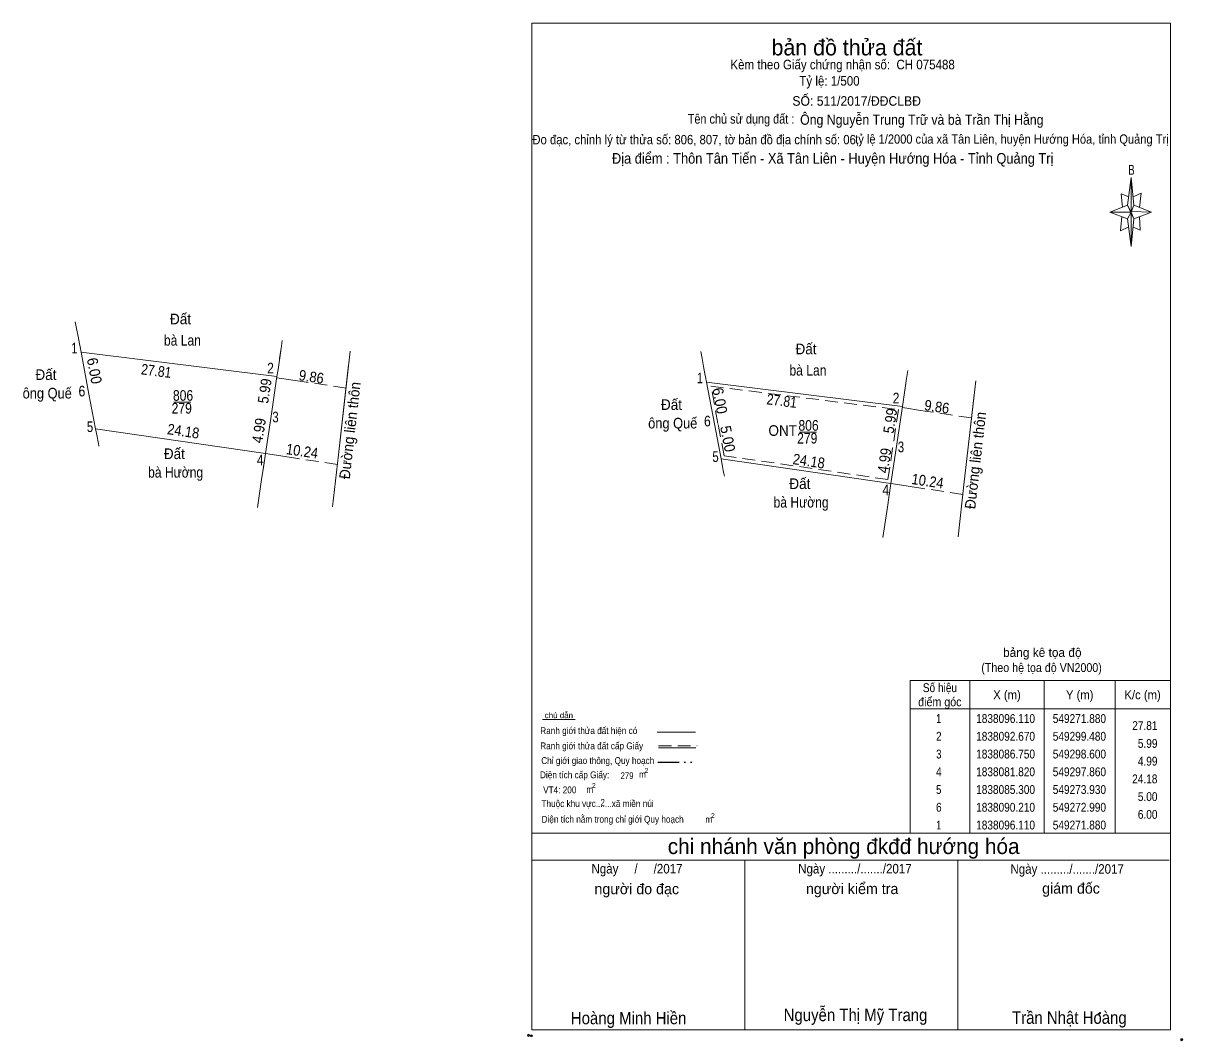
# Model space of a CAD drawing. Header units: metres. Extents: x 549176 to 549929, y 1838003 to 1838157.
# Drawn here: x 549175.6 to 549339, y 1838003.3 to 1838146.7 of the extents above; entities that cross this region are included whole.
import ezdxf
from ezdxf.enums import TextEntityAlignment as Align

# ---------------------------------------------------------------- set-up
doc = ezdxf.new("R2010")
doc.units = ezdxf.units.M
doc.header["$LTSCALE"] = 0.6
doc.header["$PDMODE"] = 32
doc.header["$PDSIZE"] = 0.3
doc.linetypes.add('DASH_DOUBLE_DOT', pattern=[9.2, 5, -1.2, 0.3, -1.2, 0.3, -1.2])
doc.linetypes.add('MEDIUM_DASHED', pattern=[4.5, 3, -1.5])
for name, color, linetype, lineweight in [('20', 7, 'Continuous', 13), ('21', 7, 'Continuous', 13), ('28', 7, 'Continuous', 13), ('63', 7, 'Continuous', 13)]:
    doc.layers.add(name, color=color, linetype=linetype, lineweight=lineweight)

msp = doc.modelspace()

# ---------------------------------------------------------------- hatches: boundary and pattern name
at = {"layer": '21'}
msp.add_hatch(color=256, dxfattribs=at).paths.add_polyline_path([(549327.34, 1838007.17), (549327.38, 1838007.2), (549327.39, 1838007.25), (549327.36, 1838007.28), (549327.32, 1838007.3), (549327.28, 1838007.28), (549327.24, 1838007.26), (549326.97, 1838006.96), (549327.04, 1838006.96)])

# ---------------------------------------------------------------- linework, layer by layer
for p, q in [((549331.19, 1838121.03), (549331.69, 1838124.93)), ((549332.09, 1838121.03), (549334.59, 1838120.03)), ((549331.19, 1838119.13), (549328.69, 1838120.03)), ((549332.09, 1838119.13), (549331.69, 1838115.23)), ((549332.89, 1838119.43), (549332.99, 1838117.53)), ((549332.99, 1838117.53), (549331.99, 1838117.93))]:
    msp.add_line(p, q, dxfattribs=at)
for points in [[(549331.69, 1838124.93), (549332.09, 1838121.03), (549331.69, 1838120.03)], [(549331.69, 1838120.03), (549328.69, 1838120.03), (549331.19, 1838121.03), (549332.09, 1838119.13), (549334.59, 1838120.03), (549331.69, 1838120.13)], [(549331.69, 1838120.03), (549331.69, 1838115.23), (549331.19, 1838119.13)], [(549327.34, 1838007.17), (549327.38, 1838007.2), (549327.39, 1838007.25), (549327.36, 1838007.28), (549327.32, 1838007.3), (549327.28, 1838007.28), (549327.24, 1838007.26), (549326.97, 1838006.96), (549327.04, 1838006.96)]]:
    msp.add_lwpolyline(points, close=True, dxfattribs=at)
for points in [[(549331.39, 1838122.23), (549330.29, 1838122.63), (549330.49, 1838120.73)], [(549331.99, 1838122.23), (549333.09, 1838122.73), (549332.89, 1838120.73)], [(549331.69, 1838120.03), (549331.19, 1838121.03), (549328.69, 1838120.03)], [(549330.39, 1838119.43), (549330.19, 1838117.43), (549331.29, 1838117.93)], [(549331.69, 1838120.03), (549332.09, 1838119.13), (549334.59, 1838120.03)]]:
    msp.add_lwpolyline(points, dxfattribs=at)
msp.add_point((549338.83, 1838003.47), dxfattribs=at)
at = {"layer": '28'}
for p, q in [((549248.78, 1838048.57), (549253.38, 1838048.57)), ((549248.78, 1838048.57), (549253.38, 1838048.57)), ((549264.92, 1838046.81), (549270.3, 1838046.81)), ((549264.92, 1838046.81), (549270.3, 1838046.81)), ((549265.12, 1838044.57), (549270.38, 1838044.57)), ((549265.12, 1838044.57), (549270.38, 1838044.57)), ((549247.26, 1838032.57), (549337.26, 1838032.57)), ((549247.26, 1838032.57), (549337.26, 1838032.57)), ((549247.26, 1838028.77), (549337.06, 1838028.77)), ((549247.26, 1838028.77), (549337.06, 1838028.77)), ((549247.26, 1838028.77), (549337.06, 1838028.77)), ((549247.26, 1838028.77), (549337.06, 1838028.77)), ((549247.26, 1838028.77), (549337.06, 1838028.77)), ((549247.26, 1838028.77), (549337.06, 1838028.77)), ((549277.26, 1838004.87), (549277.26, 1838028.77)), ((549277.26, 1838004.87), (549277.26, 1838028.77)), ((549307.26, 1838004.87), (549307.26, 1838028.77)), ((549307.26, 1838004.87), (549307.26, 1838028.77))]:
    msp.add_line(p, q, dxfattribs=at)
at = {"layer": '28', "linetype": 'MEDIUM_DASHED'}
msp.add_line((549265.12, 1838044.89), (549270.56, 1838044.89), dxfattribs=at)
msp.add_line((549265.12, 1838044.89), (549270.56, 1838044.89), dxfattribs=at)
at = {"layer": '28', "linetype": 'DASH_DOUBLE_DOT', "lineweight": 25}
msp.add_line((549265.02, 1838042.59), (549270.26, 1838042.59), dxfattribs=at)
msp.add_line((549265.02, 1838042.59), (549270.26, 1838042.59), dxfattribs=at)
at = {"layer": '28'}
msp.add_lwpolyline([(549247.26, 1838146.67), (549337.26, 1838146.67), (549337.26, 1838004.87), (549247.26, 1838004.87)], close=True, dxfattribs=at)
msp.add_lwpolyline([(549247.26, 1838146.67), (549337.26, 1838146.67), (549337.26, 1838004.87), (549247.26, 1838004.87)], close=True, dxfattribs=at)
msp.add_lwpolyline([(549337.26, 1838004.87), (549247.26, 1838004.87), (549247.26, 1838028.77)], dxfattribs=at)
msp.add_lwpolyline([(549337.26, 1838004.87), (549247.26, 1838004.87), (549247.26, 1838028.77)], dxfattribs=at)
for p in [(549246.8, 1838004.09), (549247.2, 1838004.03)]:
    msp.add_point(p, dxfattribs=at)
at = {"layer": '63'}
for p, q in [((549183.12, 1838103.67), (549182.94, 1838104.62)), ((549183.33, 1838102.53), (549183.12, 1838103.67)), ((549183.53, 1838101.48), (549183.33, 1838102.53)), ((549183.61, 1838101.07), (549183.53, 1838101.48)), ((549183.75, 1838100.33), (549183.61, 1838101.07)), ((549211.73, 1838099.49), (549211.94, 1838100.86)), ((549211.94, 1838100.86), (549212.1, 1838101.95)), ((549211.35, 1838096.89), (549183.75, 1838100.33)), ((549183.75, 1838100.33), (549184.86, 1838094.43)), ((549211.5, 1838097.87), (549211.89, 1838100.52)), ((549211.71, 1838099.34), (549211.73, 1838099.49)), ((549221.67, 1838100.49), (549220.01, 1838085.85)), ((549271.25, 1838099.45), (549271.07, 1838100.4)), ((549271.46, 1838098.31), (549271.25, 1838099.45)), ((549211.35, 1838096.89), (549211.5, 1838097.87)), ((549221.45, 1838098.54), (549220.01, 1838085.85)), ((549271.66, 1838097.26), (549271.46, 1838098.31)), ((549300.07, 1838096.64), (549300.23, 1838097.73)), ((549211.35, 1838096.89), (549210.47, 1838090.97)), ((549214.9, 1838096.2), (549213.61, 1838096.39)), ((549271.74, 1838096.85), (549271.66, 1838097.26)), ((549271.88, 1838096.11), (549271.74, 1838096.85)), ((549299.48, 1838092.67), (549271.88, 1838096.11)), ((549271.88, 1838096.11), (549272.99, 1838090.21)), ((549299.63, 1838093.65), (549300.02, 1838096.3)), ((549299.86, 1838095.27), (549300.07, 1838096.64)), ((549309.8, 1838096.27), (549308.14, 1838081.63)), ((549184.86, 1838094.43), (549185.8, 1838089.52)), ((549299.84, 1838095.12), (549299.86, 1838095.27)), ((549309.58, 1838094.32), (549308.14, 1838081.63)), ((549196.83, 1838093.29), (549199.23, 1838093.29)), ((549299.48, 1838092.67), (549298.6, 1838086.75)), ((549299.48, 1838092.67), (549299.63, 1838093.65)), ((549209.73, 1838086.04), (549210.47, 1838090.97)), ((549303.03, 1838091.98), (549301.74, 1838092.17)), ((549209.73, 1838086.04), (549185.8, 1838089.52)), ((549185.8, 1838089.52), (549186, 1838088.45)), ((549272.99, 1838090.21), (549273.93, 1838085.3)), ((549186, 1838088.45), (549186.11, 1838087.89)), ((549186.11, 1838087.89), (549186.19, 1838087.45)), ((549284.96, 1838089.07), (549287.36, 1838089.07)), ((549186.19, 1838087.45), (549186.26, 1838087.09)), ((549297.86, 1838081.82), (549298.6, 1838086.75)), ((549213.68, 1838085.44), (549212.72, 1838085.58)), ((549220.01, 1838085.85), (549219.18, 1838078.55)), ((549297.86, 1838081.82), (549273.93, 1838085.3)), ((549273.93, 1838085.3), (549274.13, 1838084.23)), ((549208.6, 1838078.44), (549209.24, 1838082.72)), ((549274.13, 1838084.23), (549274.24, 1838083.67)), ((549274.24, 1838083.67), (549274.32, 1838083.23)), ((549274.32, 1838083.23), (549274.39, 1838082.87)), ((549301.81, 1838081.22), (549300.85, 1838081.36)), ((549308.14, 1838081.63), (549307.31, 1838074.33)), ((549296.73, 1838074.22), (549297.37, 1838078.5)), ((549308.96, 1838054.07), (549308.96, 1838032.57)), ((549319.46, 1838054.07), (549319.46, 1838032.57)), ((549329.46, 1838054.07), (549329.46, 1838032.57)), ((549300.56, 1838050.07), (549337.26, 1838050.07))]:
    msp.add_line(p, q, dxfattribs=at)
at = {"layer": '63', "linetype": 'MEDIUM_DASHED'}
for p, q in [((549221.08, 1838095.28), (549214.9, 1838096.2)), ((549309.21, 1838091.06), (549303.03, 1838091.98)), ((549219.86, 1838084.52), (549213.68, 1838085.44)), ((549307.99, 1838080.3), (549301.81, 1838081.22))]:
    msp.add_line(p, q, dxfattribs=at)
at = {"layer": '63'}
for points in [[(549183.75, 1838100.33), (549211.35, 1838096.89), (549210.47, 1838090.97), (549209.73, 1838086.04), (549185.8, 1838089.52), (549184.86, 1838094.43)], [(549271.88, 1838096.11), (549299.48, 1838092.67), (549298.6, 1838086.75), (549297.86, 1838081.82), (549273.93, 1838085.3), (549272.99, 1838090.21)], [(549300.56, 1838054.07), (549337.26, 1838054.07), (549337.26, 1838032.57), (549300.56, 1838032.57)]]:
    msp.add_lwpolyline(points, close=True, dxfattribs=at)
for points in [[(549213.61, 1838096.39), (549211.97, 1838096.64), (549211.33, 1838096.73)], [(549301.74, 1838092.17), (549300.1, 1838092.42), (549299.46, 1838092.51)], [(549209.24, 1838082.72), (549209.44, 1838084.08), (549209.73, 1838086.04)], [(549212.72, 1838085.58), (549212.49, 1838085.61), (549209.73, 1838086.03)], [(549209.43, 1838084.04), (549209.44, 1838084.08), (549209.52, 1838084.62)], [(549297.37, 1838078.5), (549297.57, 1838079.86), (549297.86, 1838081.82)], [(549300.85, 1838081.36), (549300.62, 1838081.39), (549297.86, 1838081.81)], [(549297.56, 1838079.82), (549297.57, 1838079.86), (549297.65, 1838080.4)]]:
    msp.add_lwpolyline(points, dxfattribs=at)
at = {"layer": '63', "linetype": 'MEDIUM_DASHED'}
msp.add_lwpolyline([(549272.5, 1838095.53), (549298.91, 1838092.24), (549298.1, 1838086.81), (549297.44, 1838082.39), (549274.35, 1838085.74), (549273.48, 1838090.3)], close=True, dxfattribs=at)

# ---------------------------------------------------------------- texts
at = {"layer": '20', "width": 0.9}
msp.add_text('Địa điểm : Thôn Tân Tiến - Xã Tân Liên - Huyện Hướng Hóa - Tỉnh Quảng Trị                 ', height=1.5, dxfattribs=at).set_placement((549293.91, 1838126.88), align=Align.CENTER)
at = {"layer": '21', "width": 0.75}
msp.add_text('B', height=1.378, dxfattribs=at).set_placement((549331.74, 1838125.33), align=Align.CENTER)
at = {"layer": '28'}
for s, height, p in [('bản đồ thửa đất', 2.25, (549291.665, 1838142.13)), ('bản đồ thửa đất', 2.25, (549291.665, 1838142.13)), ('bảng kê tọa độ', 1.25, (549319.185, 1838057.4)), ('chi nhánh văn phòng đkđđ hướng hóa', 2.187, (549291.195, 1838029.63)), ('chi nhánh văn phòng đkđđ hướng hóa', 2.187, (549291.195, 1838029.63)), ('người đo đạc', 1.5, (549262.045, 1838023.97)), ('người đo đạc', 1.5, (549262.045, 1838023.97)), ('người kiểm tra', 1.5, (549292.395, 1838023.99)), ('người kiểm tra', 1.5, (549292.395, 1838023.99)), (' giám đốc', 1.5, (549322.95, 1838024.05))]:
    msp.add_text(s, height=height, dxfattribs=at).set_placement(p, align=Align.CENTER)
for s, height, width, p in [('Kèm theo Giấy chứng nhận số:  CH 075488', 1.35, 0.9, (549291.045, 1838140.17)), ('Tỷ lệ: 1/500', 1.35, 0.9, (549289.2, 1838137.87)), ('SỐ: 511/2017/ĐĐCLBĐ', 1.35, 0.95, (549293.03, 1838135.04)), ('Tên chủ sử dụng đất :', 1.35, 0.85, (549276.735, 1838132.52)), ('Đo đạc, chỉnh lý từ thửa số: 806, 807, tờ bản đồ địa chính số: 06, ', 1.323, 0.9, (549270.57, 1838129.61)), (' tỷ lệ 1/2000 của xã Tân Liên, huyện Hướng Hóa, tỉnh Quảng Trị', 1.297, 0.9, (549314.685, 1838129.7)), ('(Theo hệ tọa độ VN2000)', 1.25, 0.9, (549319.08, 1838055.27)), ('chú dẫn', 0.8, 1.05, (549251.07, 1838048.77)), ('chú dẫn', 0.8, 1.05, (549251.07, 1838048.77)), ('Ranh giới thửa đất hiện có ', 0.96, 0.9, (549255.445, 1838046.53)), ('Ranh giới thửa đất hiện có ', 0.96, 0.9, (549255.445, 1838046.53)), ('Ranh giới thửa đất cấp Giấy', 0.96, 0.9, (549255.7, 1838044.39)), ('Ranh giới thửa đất cấp Giấy', 0.96, 0.9, (549255.7, 1838044.39)), ('Chỉ giới giao thông, Quy hoạch', 0.96, 0.9, (549256.55, 1838042.31)), ('Chỉ giới giao thông, Quy hoạch', 0.96, 0.9, (549256.55, 1838042.31)), ('Diện tích cấp Giấy: ', 0.96, 0.9, (549253.455, 1838040.31)), ('Diện tích cấp Giấy: ', 0.96, 0.9, (549253.455, 1838040.31)), ('279', 0.96, 0.85, (549260.675, 1838040.19)), ('m', 0.96, 0.9, (549262.835, 1838040.37)), ('2', 0.6998, 0.8, (549263.415, 1838041.05)), (' VT4: 200', 0.96, 0.9, (549251.04, 1838038.19)), ('m', 0.96, 0.9, (549255.415, 1838038.25)), ('2', 0.6998, 0.8, (549255.995, 1838038.93)), ('Thuộc khu vực.......xã miền núi', 0.96, 0.9, (549256.525, 1838036.25)), ('2', 0.96, 0.8, (549257.25, 1838036.43)), ('Diện tích nằm trong chỉ giới Quy hoạch     ', 0.96, 0.9, (549259.45, 1838034.05)), ('2', 0.6998, 0.8, (549272.775, 1838034.71)), ('m', 0.96, 0.9, (549272.195, 1838034.03)), ('Ngày     /     /2017', 1.35, 0.9, (549262.08, 1838026.89)), ('Ngày ........./......./2017', 1.35, 0.9, (549292.785, 1838026.89)), ('Ngày ........./......./2017', 1.35, 0.9, (549322.685, 1838026.85)), ('Hoàng Minh Hiền', 1.75, 0.9, (549260.9, 1838005.65)), ('Nguyễn Thị Mỹ Trang', 1.75, 0.9, (549292.87, 1838006.09)), ('Trần Nhật Hoàng', 1.75, 0.9, (549322.995, 1838005.71)), ('Trần Nhật Hoàng', 1.75, 0.9, (549322.995, 1838005.71))]:
    msp.add_text(s, height=height, dxfattribs=dict(at, width=width)).set_placement(p, align=Align.CENTER)
at = {"layer": '28', "width": 0.9}
msp.add_text('Ông Nguyễn Trung Trữ và bà Trần Thị Hằng', height=1.44, dxfattribs=at).set_placement((549285.06, 1838132.36))
at = {"layer": '63'}
for s, height, width, p in [('Đất ', 1.5, 0.95, (549198.03, 1838104.25)), ('bà Lan', 1.5, 0.85, (549198.035, 1838101.25)), ('Đất ', 1.5, 0.95, (549286.16, 1838100.03)), ('Đất ', 1.5, 0.95, (549179.07, 1838096.41)), ('bà Lan', 1.5, 0.85, (549286.165, 1838097.03)), ('ông Quế', 1.5, 0.9, (549178.985, 1838093.8)), ('806', 1.5, 0.85, (549198.12, 1838093.48)), ('279', 1.5, 0.85, (549197.935, 1838091.68)), ('Đất ', 1.5, 0.95, (549267.2, 1838092.19)), ('ông Quế', 1.5, 0.9, (549267.115, 1838089.58)), ('ONT', 1.5, 0.95, (549282.61, 1838088.54)), ('806', 1.5, 0.85, (549286.25, 1838089.26)), ('279', 1.5, 0.85, (549286.065, 1838087.46)), ('Đất ', 1.5, 0.95, (549197.16, 1838085.27)), ('bà Hường', 1.5, 0.85, (549197.07, 1838082.66)), ('Đất ', 1.5, 0.95, (549285.29, 1838081.05)), ('bà Hường', 1.5, 0.85, (549285.2, 1838078.44)), ('Số hiệu', 1.25, 0.85, (549304.76, 1838052.44)), ('điểm góc', 1.25, 0.9, (549304.75, 1838050.44)), ('X (m)', 1.25, 0.95, (549314.21, 1838051.44)), ('Y (m)', 1.25, 0.95, (549324.455, 1838051.44)), ('K/c (m)', 1.25, 0.95, (549333.315, 1838051.44)), (' 1', 1.25, 0.75, (549304.41, 1838048.09)), ('1838096.110', 1.25, 0.85, (549314.01, 1838048.09)), ('549271.880', 1.25, 0.85, (549324.41, 1838048.09)), (' 2', 1.25, 0.85, (549304.405, 1838045.59)), ('1838092.670', 1.25, 0.85, (549314.01, 1838045.59)), ('549299.480', 1.25, 0.85, (549324.41, 1838045.59)), (' 3', 1.25, 0.8, (549304.415, 1838043.09)), ('1838086.750', 1.25, 0.85, (549314.01, 1838043.09)), ('549298.600', 1.25, 0.85, (549324.41, 1838043.09)), (' 4', 1.25, 0.85, (549304.41, 1838040.59)), ('1838081.820', 1.25, 0.85, (549314.01, 1838040.59)), ('549297.860', 1.25, 0.85, (549324.41, 1838040.59)), (' 5', 1.25, 0.8, (549304.405, 1838038.09)), ('1838085.300', 1.25, 0.85, (549314.01, 1838038.09)), ('549273.930', 1.25, 0.85, (549324.41, 1838038.09)), (' 6', 1.25, 0.85, (549304.405, 1838035.59)), ('1838090.210', 1.25, 0.85, (549314.01, 1838035.59)), ('549272.990', 1.25, 0.85, (549324.41, 1838035.59)), (' 1', 1.25, 0.75, (549304.41, 1838033.09)), ('1838096.110', 1.25, 0.85, (549314.01, 1838033.09)), ('549271.880', 1.25, 0.85, (549324.41, 1838033.09))]:
    msp.add_text(s, height=height, dxfattribs=dict(at, width=width)).set_placement(p, align=Align.CENTER)
for s, height, width, p in [(' 1', 1.5, 0.75, (549183.23, 1838100.16)), (' 2', 1.5, 0.85, (549210.92, 1838097.33)), (' 1', 1.5, 0.75, (549271.36, 1838095.94)), (' 6', 1.5, 0.85, (549184.34, 1838094.09)), (' 2', 1.5, 0.85, (549299.05, 1838093.11)), (' 3', 1.5, 0.8, (549211.59, 1838090.45)), (' 6', 1.5, 0.85, (549272.47, 1838089.87)), (' 5', 1.5, 0.8, (549185.46, 1838089.08)), (' 3', 1.5, 0.8, (549299.72, 1838086.23)), (' 4', 1.5, 0.85, (549209.47, 1838084.4)), (' 5', 1.5, 0.8, (549273.59, 1838084.86)), (' 4', 1.5, 0.85, (549297.6, 1838080.18)), ('27.81', 1.25, 0.85, (549335.41, 1838047.09)), ('5.99', 1.25, 0.85, (549335.41, 1838044.59)), ('4.99', 1.25, 0.85, (549335.41, 1838042.09)), ('24.18', 1.25, 0.85, (549335.4, 1838039.59)), ('5.00', 1.25, 0.85, (549335.41, 1838037.09)), ('6.00', 1.25, 0.85, (549335.41, 1838034.59))]:
    msp.add_text(s, height=height, dxfattribs=dict(at, width=width)).set_placement(p, align=Align.RIGHT)
for s, rotation, width, p in [('6.00', 280.655, 0.95, (549184.8989, 1838097.5687)), ('27.81', 352.895, 0.85, (549194.2622, 1838096.9493)), ('9.86', 351.541, 0.9, (549216.0897, 1838096.1253)), ('5.99', 81.545, 0.9, (549210.3638, 1838094.7547)), ('Đường liên thôn', 83.526, 0.95, (549222.378, 1838089.2154)), ('6.00', 280.655, 0.95, (549273.0289, 1838093.3487)), ('27.81', 352.895, 0.85, (549282.3922, 1838092.7293)), ('9.86', 351.541, 0.9, (549304.2197, 1838091.9053)), ('4.99', 81.464, 0.9, (549209.5562, 1838089.1737)), ('5.99', 81.545, 0.9, (549298.4938, 1838090.5347)), ('Đường liên thôn', 83.526, 0.95, (549310.508, 1838084.9954)), ('24.18', 351.726, 0.9, (549198.0571, 1838088.4647)), ('5.00', 280.838, 0.95, (549274.1354, 1838087.986)), ('10.24', 351.54, 0.9, (549214.7897, 1838085.6524)), ('24.18', 351.726, 0.9, (549286.1871, 1838084.2447)), ('4.99', 81.464, 0.9, (549297.6862, 1838084.9537)), ('10.24', 351.54, 0.9, (549302.9197, 1838081.4324))]:
    msp.add_text(s, height=1.5, rotation=rotation, dxfattribs=dict(at, width=width)).set_placement(p, align=Align.CENTER)

doc.saveas('drawing.dxf')
